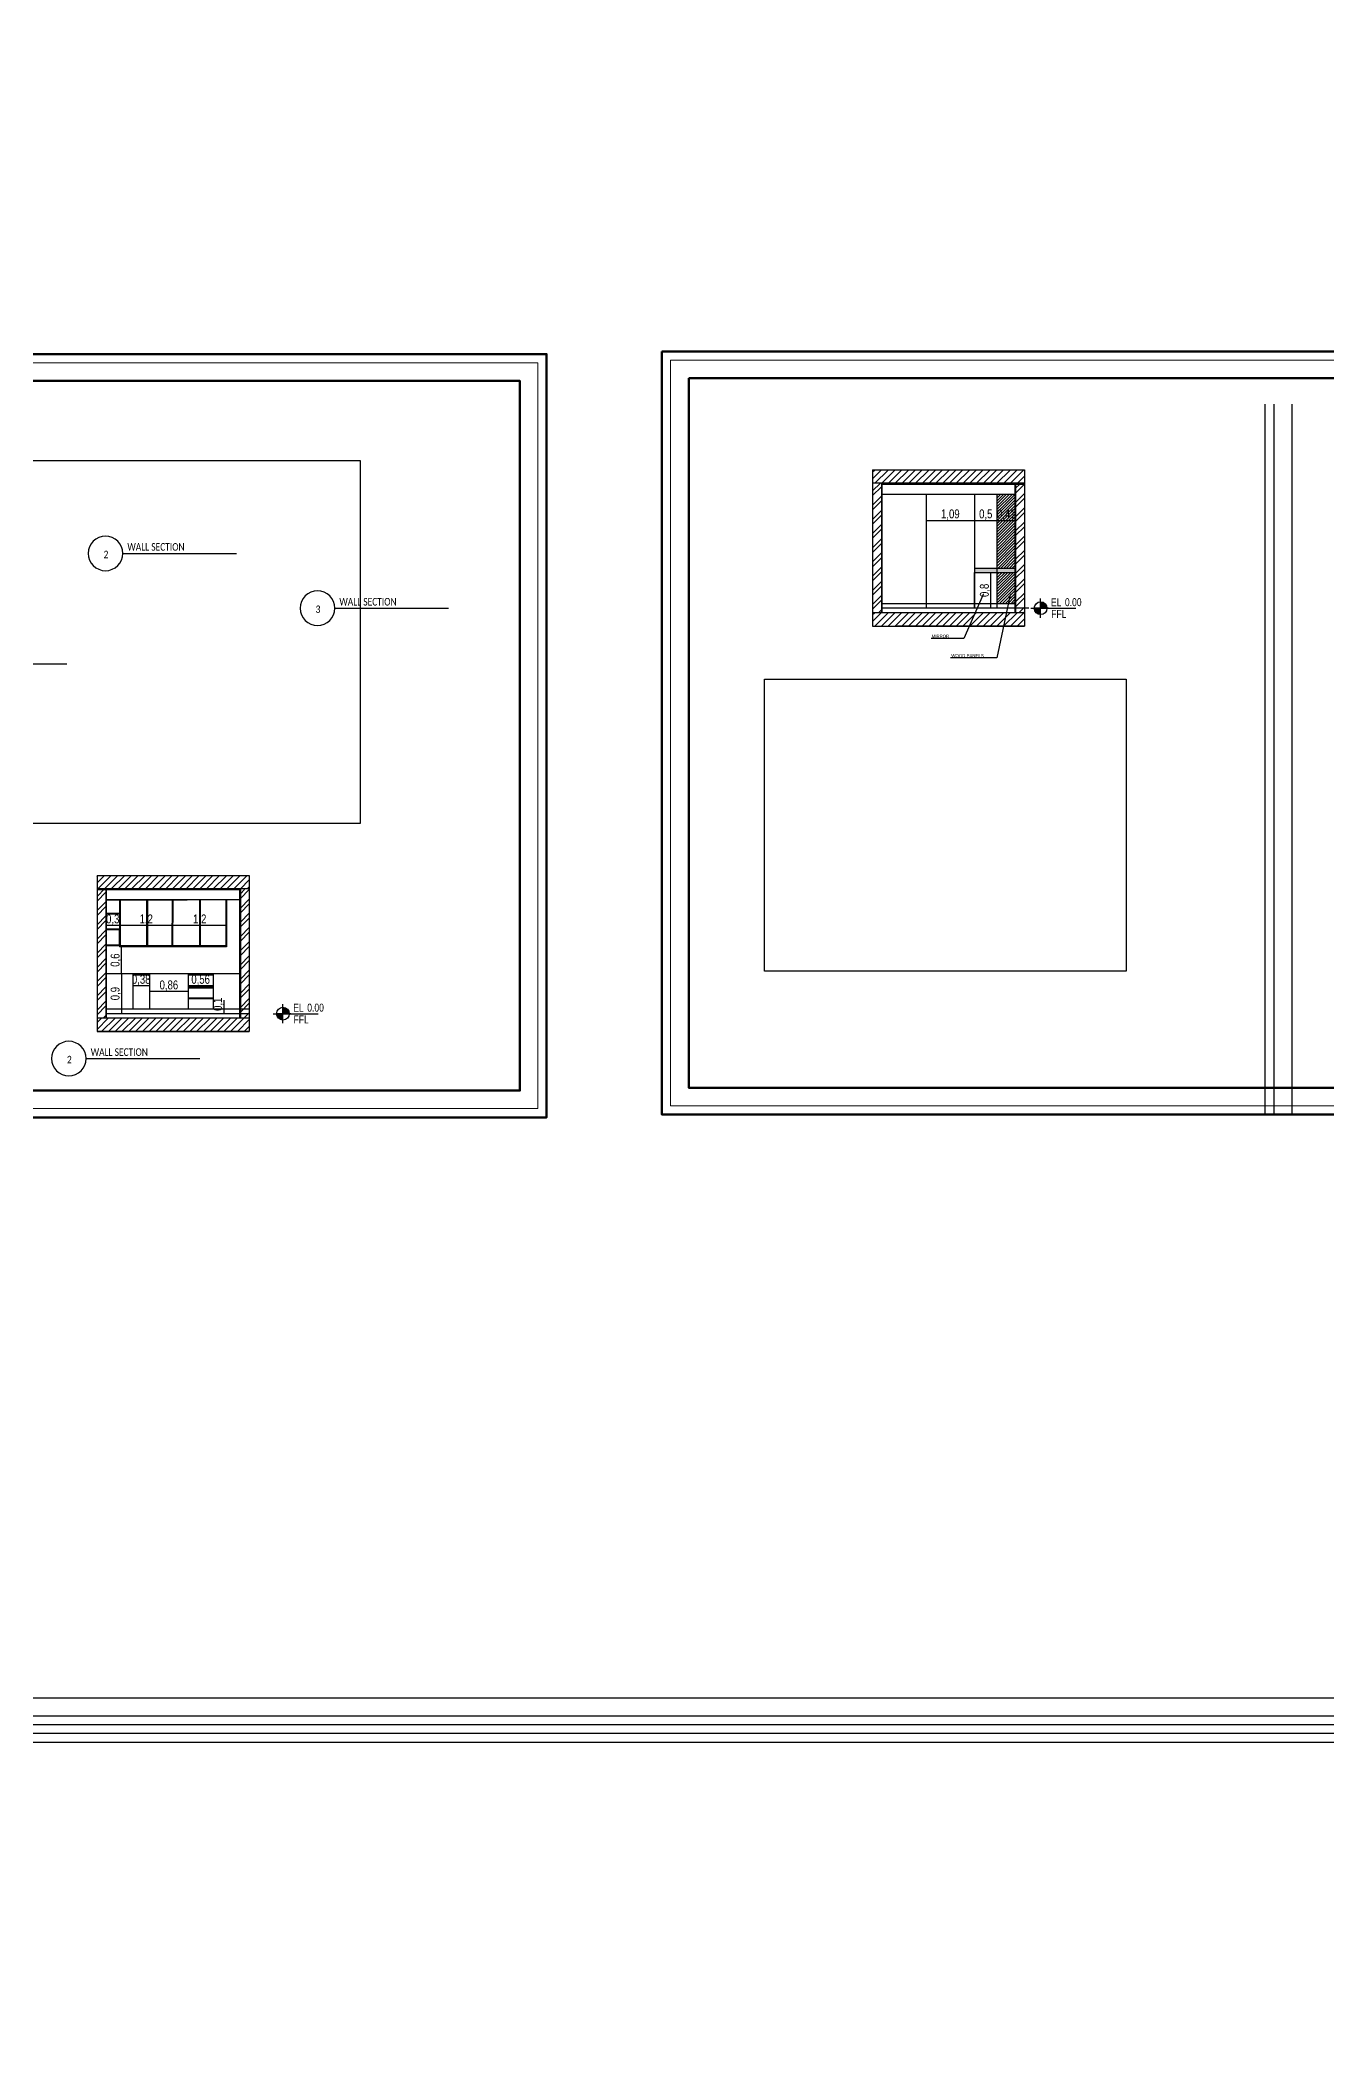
# Model space of a CAD drawing. Header units: inches. Extents: x -279 to 561, y -345 to 342.
# Drawn here: x -210.31 to -181.49, y -17.55 to 27.45 of the extents above; entities that cross this region are included whole.
import ezdxf
from ezdxf import colors
from ezdxf.entities.mleader import LeaderData, LeaderLine
from ezdxf.enums import TextEntityAlignment as Align
from ezdxf.math import Vec2, Vec3

# ---------------------------------------------------------------- set-up
doc = ezdxf.new("R2010")
doc.units = ezdxf.units.IN
doc.header["$LTSCALE"] = 0.5
doc.header["$MEASUREMENT"] = 0
doc.header["$XCLIPFRAME"] = 2
doc.linetypes.add('ECG_Line-Ptrn-Sold', pattern=[9144001.0, 9144000.0, -1])
for name, color, linetype in [('0.dimins', 6, 'Continuous'), ('A-ANNO-LEVL-100', 7, 'Continuous'), ('A-ANNO-SYMB', 3, 'Continuous'), ('CADER', 7, 'Continuous'), ('S-DIM', 7, 'Continuous'), ('TEXT', 3, 'Continuous'), ('WAL', 7, 'Continuous'), ('WallHatch-ALCHEMY', 7, 'Continuous'), ('WATER', 50, 'Continuous')]:
    doc.layers.add(name, color=color, linetype=linetype)
doc.layers.add('A-ANNO-NOTE', color=131, linetype='ECG_Line-Ptrn-Sold', lineweight=13)
doc.layers.add('G-ANNO-HLIN', color=5, linetype='Continuous', lineweight=50)
doc.styles.add('ROM', font='AGENCYR.TTF', dxfattribs={"width": 0.8})
doc.styles.get("Standard").update_dxf_attribs({"font": 'arial.ttf'})
doc.styles.add('T25-100', font='calibri.ttf', dxfattribs={"width": 0.8, "height": 250})
doc.styles.add('T25-50', font='STENCIL.shx', dxfattribs={"height": 0.125})
doc.styles.add('T35-100', font='calibri.ttf', dxfattribs={"width": 0.8, "height": 350})
doc.dimstyles.new('Copy(9) of ISO-25', dxfattribs={"dimtxt": 0.2, "dimasz": 0.02, "dimexe": 0.05, "dimexo": 0.05, "dimgap": 0.02, "dimtad": 1, "dimtxsty": 'ROM', "dimblk": 'ARCHTICK', "dimcen": 0.03, "dimse1": 1, "dimse2": 1, "dimclrd": 248, "dimclrt": 248, "dimadec": 0, "dimazin": 0, "dimtfac": 1, "dimtmove": 0, "dimatfit": 3, "dimldrblk": 'DOT', "dimfxl": 1, "dimarcsym": 0})
doc.dimstyles.get("Standard").update_dxf_attribs({"dimtxt": 0.18, "dimasz": 0.18, "dimexe": 0.18, "dimexo": 0.0625, "dimgap": 0.09, "dimtad": 0, "dimtih": 1, "dimtoh": 1, "dimzin": 0, "dimdsep": 46, "dimtxsty": 'Standard', "dimcen": 0.09, "dimadec": 0, "dimazin": 0, "dimtfac": 1, "dimtofl": 0, "dimtmove": 0, "dimatfit": 3, "dimfxl": 1, "dimtolj": 1, "dimtzin": 0, "dimarcsym": 0})
picture_1 = doc.add_image_def('image25.jpg', size_in_pixel=(3044, 2135))
picture_2 = doc.add_image_def('image28.jpg', size_in_pixel=(2356, 2160))

# ---------------------------------------------------------------- blocks, each defined once
blk = doc.blocks.new('*U473')
h = blk.add_hatch(color=256)
h.dxf.hatch_style = 1
h.paths.add_polyline_path([(0, 50), (0, 0), (50, 0, 0.414214)])
h.paths.add_polyline_path([(0, 0), (-50, 0, 0.414214), (0, -50)])
for p, q in [((-75, 0), (63, 0)), ((63, 0), (-50, 0)), ((0, -75), (0, 75)), ((0, 0), (275, 0))]:
    blk.add_line(p, q)
blk.add_circle((0, 0), 50)
at = {"style": 'T25-50', "width": 0.8}
for s, p in [('EL', (81, 15)), ('FFL', (83, -76))]:
    blk.add_text(s, height=62.5, dxfattribs=at).set_placement(p)
blk.add_attdef('LEVEL', (190, 16), '', height=62.5, dxfattribs=at)
blk = doc.blocks.new('_ArchTick')
at = {"color": 0, "linetype": 'ByBlock', "const_width": 0.15}
blk.add_lwpolyline([(-0.5, -0.5), (0.5, 0.5)], dxfattribs=at)
blk = doc.blocks.new('*D819')
at = {"layer": '0.dimins', "color": 248, "lineweight": -2, "transparency": 16777216}
blk.add_line((-190.463, 16.69), (-189.378, 16.69), dxfattribs=at)
at = {"layer": 'Defpoints', "color": 0, "transparency": 16777216}
for p in [(-190.463, 16.887), (-189.378, 16.887), (-189.378, 16.69)]:
    blk.add_point(p, dxfattribs=at)
at = {"layer": '0.dimins', "color": 248, "lineweight": -2, "transparency": 16777216, "xscale": 0.02, "yscale": 0.02, "zscale": 0.02, "rotation": 180}
blk.add_blockref('_ArchTick', (-190.463, 16.69), dxfattribs=at)
at = {"layer": '0.dimins', "color": 248, "lineweight": -2, "transparency": 16777216, "xscale": 0.02, "yscale": 0.02, "zscale": 0.02}
blk.add_blockref('_ArchTick', (-189.378, 16.69), dxfattribs=at)
at = {"layer": '0.dimins', "color": 248, "transparency": 16777216, "insert": (-189.921, 16.817), "char_height": 0.2, "attachment_point": 5, "style": 'ROM'}
blk.add_mtext('1,09', dxfattribs=at)
blk = doc.blocks.new('_DOT')
at = {"color": 0, "linetype": 'ByBlock'}
blk.add_line((-0.5, 0), (-1, 0), dxfattribs=at)
at = {"color": 0, "linetype": 'ByBlock', "const_width": 0.5}
blk.add_lwpolyline([(-0.25, 0, 1), (0.25, 0, 1)], format="xyb", close=True, dxfattribs=at)
blk = doc.blocks.new('*D820')
at = {"layer": '0.dimins', "color": 248, "lineweight": -2, "transparency": 16777216}
blk.add_line((-189.378, 16.69), (-188.878, 16.69), dxfattribs=at)
at = {"layer": 'Defpoints', "color": 0, "transparency": 16777216}
for p in [(-189.378, 16.899), (-188.878, 16.899), (-188.878, 16.69)]:
    blk.add_point(p, dxfattribs=at)
at = {"layer": '0.dimins', "color": 248, "lineweight": -2, "transparency": 16777216, "xscale": 0.02, "yscale": 0.02, "zscale": 0.02, "rotation": 180}
blk.add_blockref('_ArchTick', (-189.378, 16.69), dxfattribs=at)
at = {"layer": '0.dimins', "color": 248, "lineweight": -2, "transparency": 16777216, "xscale": 0.02, "yscale": 0.02, "zscale": 0.02}
blk.add_blockref('_ArchTick', (-188.878, 16.69), dxfattribs=at)
at = {"layer": '0.dimins', "color": 248, "transparency": 16777216, "insert": (-189.128, 16.817), "char_height": 0.2, "attachment_point": 5, "style": 'ROM'}
blk.add_mtext('0,5', dxfattribs=at)
blk = doc.blocks.new('*D821')
at = {"layer": '0.dimins', "color": 248, "lineweight": -2, "transparency": 16777216}
blk.add_line((-188.878, 16.69), (-188.463, 16.69), dxfattribs=at)
at = {"layer": 'Defpoints', "color": 0, "transparency": 16777216}
for p in [(-188.878, 16.899), (-188.463, 16.899), (-188.463, 16.69)]:
    blk.add_point(p, dxfattribs=at)
at = {"layer": '0.dimins', "color": 248, "lineweight": -2, "transparency": 16777216, "xscale": 0.02, "yscale": 0.02, "zscale": 0.02, "rotation": 180}
blk.add_blockref('_ArchTick', (-188.878, 16.69), dxfattribs=at)
at = {"layer": '0.dimins', "color": 248, "lineweight": -2, "transparency": 16777216, "xscale": 0.02, "yscale": 0.02, "zscale": 0.02}
blk.add_blockref('_ArchTick', (-188.463, 16.69), dxfattribs=at)
at = {"layer": '0.dimins', "color": 248, "transparency": 16777216, "insert": (-188.671, 16.817), "char_height": 0.2, "attachment_point": 5, "style": 'ROM'}
blk.add_mtext('0,41', dxfattribs=at)
blk = doc.blocks.new('*D822')
at = {"layer": '0.dimins', "color": 248, "lineweight": -2, "transparency": 16777216}
blk.add_line((-189.014, 14.722), (-189.014, 15.522), dxfattribs=at)
at = {"layer": 'Defpoints', "color": 0, "transparency": 16777216}
for p in [(-189.014, 15.522), (-188.921, 15.522), (-188.878, 14.722)]:
    blk.add_point(p, dxfattribs=at)
at = {"layer": '0.dimins', "color": 248, "lineweight": -2, "transparency": 16777216, "xscale": 0.02, "yscale": 0.02, "zscale": 0.02}
for p, rotation in [((-189.014, 15.522), 90), ((-189.014, 14.722), 270)]:
    blk.add_blockref('_ArchTick', p, dxfattribs=dict(at, rotation=rotation))
at = {"layer": '0.dimins', "color": 248, "transparency": 16777216, "insert": (-189.141, 15.122), "char_height": 0.2, "attachment_point": 5, "rotation": 90, "style": 'ROM'}
blk.add_mtext('0,8', dxfattribs=at)
blk = doc.blocks.new('*D808')
at = {"layer": 'Defpoints', "color": 0, "transparency": 16777216}
for p in [(-207.142, 5.737), (-207.142, 5.637), (-206.187, 5.737)]:
    blk.add_point(p, dxfattribs=at)
at = {"layer": 'WAL', "color": 248, "lineweight": -2, "transparency": 16777216}
for p, q in [((-206.187, 5.737), (-206.187, 5.938)), ((-206.187, 5.637), (-206.187, 5.737))]:
    blk.add_line(p, q, dxfattribs=at)
at = {"layer": 'WAL', "color": 248, "lineweight": -2, "transparency": 16777216, "xscale": 0.02, "yscale": 0.02, "zscale": 0.02}
for p, rotation in [((-206.187, 5.737), 90), ((-206.187, 5.637), 270)]:
    blk.add_blockref('_ArchTick', p, dxfattribs=dict(at, rotation=rotation))
at = {"layer": 'WAL', "color": 248, "transparency": 16777216, "insert": (-206.314, 5.848), "char_height": 0.2, "attachment_point": 5, "rotation": 90, "style": 'ROM'}
blk.add_mtext('0,1', dxfattribs=at)
blk = doc.blocks.new('*D790')
at = {"layer": 'Defpoints', "color": 0, "transparency": 16777216}
for p in [(-206.993, 6.305), (-206.434, 6.305), (-206.993, 6.262)]:
    blk.add_point(p, dxfattribs=at)
at = {"layer": 'WAL', "color": 248, "lineweight": -2, "transparency": 16777216}
blk.add_line((-206.434, 6.262), (-206.993, 6.262), dxfattribs=at)
at = {"layer": 'WAL', "color": 248, "lineweight": -2, "transparency": 16777216, "xscale": 0.02, "yscale": 0.02, "zscale": 0.02, "rotation": 180}
blk.add_blockref('_ArchTick', (-206.993, 6.262), dxfattribs=at)
at = {"layer": 'WAL', "color": 248, "lineweight": -2, "transparency": 16777216, "xscale": 0.02, "yscale": 0.02, "zscale": 0.02}
blk.add_blockref('_ArchTick', (-206.434, 6.262), dxfattribs=at)
at = {"layer": 'WAL', "color": 248, "transparency": 16777216, "insert": (-206.714, 6.389), "char_height": 0.2, "attachment_point": 5, "style": 'ROM'}
blk.add_mtext('0,56', dxfattribs=at)
blk = doc.blocks.new('*D818')
at = {"layer": 'Defpoints', "color": 0, "transparency": 16777216}
for p in [(-207.856, 6.137), (-207.856, 6.137), (-206.993, 6.163)]:
    blk.add_point(p, dxfattribs=at)
at = {"layer": 'WAL', "color": 248, "lineweight": -2, "transparency": 16777216}
blk.add_line((-206.993, 6.137), (-207.856, 6.137), dxfattribs=at)
at = {"layer": 'WAL', "color": 248, "lineweight": -2, "transparency": 16777216, "xscale": 0.02, "yscale": 0.02, "zscale": 0.02, "rotation": 180}
blk.add_blockref('_ArchTick', (-207.856, 6.137), dxfattribs=at)
at = {"layer": 'WAL', "color": 248, "lineweight": -2, "transparency": 16777216, "xscale": 0.02, "yscale": 0.02, "zscale": 0.02}
blk.add_blockref('_ArchTick', (-206.993, 6.137), dxfattribs=at)
at = {"layer": 'WAL', "color": 248, "transparency": 16777216, "insert": (-207.425, 6.264), "char_height": 0.2, "attachment_point": 5, "style": 'ROM'}
blk.add_mtext('0,86', dxfattribs=at)
blk = doc.blocks.new('*D791')
at = {"layer": 'Defpoints', "color": 0, "transparency": 16777216}
for p in [(-208.234, 6.334), (-207.856, 6.368), (-208.234, 6.262)]:
    blk.add_point(p, dxfattribs=at)
at = {"layer": 'WAL', "color": 248, "lineweight": -2, "transparency": 16777216}
blk.add_line((-207.856, 6.262), (-208.234, 6.262), dxfattribs=at)
at = {"layer": 'WAL', "color": 248, "lineweight": -2, "transparency": 16777216, "xscale": 0.02, "yscale": 0.02, "zscale": 0.02, "rotation": 180}
blk.add_blockref('_ArchTick', (-208.234, 6.262), dxfattribs=at)
at = {"layer": 'WAL', "color": 248, "lineweight": -2, "transparency": 16777216, "xscale": 0.02, "yscale": 0.02, "zscale": 0.02}
blk.add_blockref('_ArchTick', (-207.856, 6.262), dxfattribs=at)
at = {"layer": 'WAL', "color": 248, "transparency": 16777216, "insert": (-208.045, 6.389), "char_height": 0.2, "attachment_point": 5, "style": 'ROM'}
blk.add_mtext('0,38', dxfattribs=at)
blk = doc.blocks.new('*D792')
at = {"layer": 'Defpoints', "color": 0, "transparency": 16777216}
for p in [(-208.533, 7.631), (-208.533, 7.615), (-207.331, 7.631)]:
    blk.add_point(p, dxfattribs=at)
at = {"layer": 'WAL', "color": 248, "lineweight": -2, "transparency": 16777216}
blk.add_line((-207.331, 7.615), (-208.533, 7.615), dxfattribs=at)
at = {"layer": 'WAL', "color": 248, "lineweight": -2, "transparency": 16777216, "xscale": 0.02, "yscale": 0.02, "zscale": 0.02, "rotation": 180}
blk.add_blockref('_ArchTick', (-208.533, 7.615), dxfattribs=at)
at = {"layer": 'WAL', "color": 248, "lineweight": -2, "transparency": 16777216, "xscale": 0.02, "yscale": 0.02, "zscale": 0.02}
blk.add_blockref('_ArchTick', (-207.331, 7.615), dxfattribs=at)
at = {"layer": 'WAL', "color": 248, "transparency": 16777216, "insert": (-207.932, 7.742), "char_height": 0.2, "attachment_point": 5, "style": 'ROM'}
blk.add_mtext('1,2', dxfattribs=at)
blk = doc.blocks.new('*D793')
at = {"layer": 'Defpoints', "color": 0, "transparency": 16777216}
for p in [(-207.335, 7.631), (-207.335, 7.615), (-206.133, 7.631)]:
    blk.add_point(p, dxfattribs=at)
at = {"layer": 'WAL', "color": 248, "lineweight": -2, "transparency": 16777216}
blk.add_line((-206.133, 7.615), (-207.335, 7.615), dxfattribs=at)
at = {"layer": 'WAL', "color": 248, "lineweight": -2, "transparency": 16777216, "xscale": 0.02, "yscale": 0.02, "zscale": 0.02, "rotation": 180}
blk.add_blockref('_ArchTick', (-207.335, 7.615), dxfattribs=at)
at = {"layer": 'WAL', "color": 248, "lineweight": -2, "transparency": 16777216, "xscale": 0.02, "yscale": 0.02, "zscale": 0.02}
blk.add_blockref('_ArchTick', (-206.133, 7.615), dxfattribs=at)
at = {"layer": 'WAL', "color": 248, "transparency": 16777216, "insert": (-206.734, 7.742), "char_height": 0.2, "attachment_point": 5, "style": 'ROM'}
blk.add_mtext('1,2', dxfattribs=at)
blk = doc.blocks.new('*D794')
at = {"layer": 'Defpoints', "color": 0, "transparency": 16777216}
for p in [(-208.833, 7.615), (-208.833, 7.474), (-208.533, 7.474)]:
    blk.add_point(p, dxfattribs=at)
at = {"layer": 'WAL', "color": 248, "lineweight": -2, "transparency": 16777216}
blk.add_line((-208.533, 7.615), (-208.833, 7.615), dxfattribs=at)
at = {"layer": 'WAL', "color": 248, "lineweight": -2, "transparency": 16777216, "xscale": 0.02, "yscale": 0.02, "zscale": 0.02, "rotation": 180}
blk.add_blockref('_ArchTick', (-208.833, 7.615), dxfattribs=at)
at = {"layer": 'WAL', "color": 248, "lineweight": -2, "transparency": 16777216, "xscale": 0.02, "yscale": 0.02, "zscale": 0.02}
blk.add_blockref('_ArchTick', (-208.533, 7.615), dxfattribs=at)
at = {"layer": 'WAL', "color": 248, "transparency": 16777216, "insert": (-208.683, 7.742), "char_height": 0.2, "attachment_point": 5, "style": 'ROM'}
blk.add_mtext('0,3', dxfattribs=at)
blk = doc.blocks.new('*D795')
at = {"layer": 'Defpoints', "color": 0, "transparency": 16777216}
for p in [(-204.765, 6.537), (-208.485, 5.637), (-204.67, 5.637)]:
    blk.add_point(p, dxfattribs=at)
at = {"layer": 'WAL', "color": 248, "lineweight": -2, "transparency": 16777216}
blk.add_line((-208.485, 6.537), (-208.485, 5.637), dxfattribs=at)
at = {"layer": 'WAL', "color": 248, "lineweight": -2, "transparency": 16777216, "xscale": 0.02, "yscale": 0.02, "zscale": 0.02}
for p, rotation in [((-208.485, 6.537), 90), ((-208.485, 5.637), 270)]:
    blk.add_blockref('_ArchTick', p, dxfattribs=dict(at, rotation=rotation))
at = {"layer": 'WAL', "color": 248, "transparency": 16777216, "insert": (-208.612, 6.087), "char_height": 0.2, "attachment_point": 5, "rotation": 90, "style": 'ROM'}
blk.add_mtext('0,9', dxfattribs=at)
blk = doc.blocks.new('*D796')
at = {"layer": 'Defpoints', "color": 0, "transparency": 16777216}
for p in [(-208.485, 7.136), (-208.482, 7.136), (-208.482, 6.537)]:
    blk.add_point(p, dxfattribs=at)
at = {"layer": 'WAL', "color": 248, "lineweight": -2, "transparency": 16777216}
blk.add_line((-208.485, 6.537), (-208.485, 7.136), dxfattribs=at)
at = {"layer": 'WAL', "color": 248, "lineweight": -2, "transparency": 16777216, "xscale": 0.02, "yscale": 0.02, "zscale": 0.02}
for p, rotation in [((-208.485, 7.136), 90), ((-208.485, 6.537), 270)]:
    blk.add_blockref('_ArchTick', p, dxfattribs=dict(at, rotation=rotation))
at = {"layer": 'WAL', "color": 248, "transparency": 16777216, "insert": (-208.612, 6.837), "char_height": 0.2, "attachment_point": 5, "rotation": 90, "style": 'ROM'}
blk.add_mtext('0,6', dxfattribs=at)
blk = doc.blocks.new('*U472')
at = {"layer": 'A-ANNO-SYMB'}
blk.add_line((800, 0), (6055, 0), dxfattribs=at)
for start, end in [(0, 180), (180, 0)]:
    blk.add_arc((0, 0), 800, start, end, dxfattribs=at)
at = {"style": 'T25-100', "width": 0.8}
blk.add_attdef('SCALE', (1109, -305), '', height=250, dxfattribs=at)
at = {"layer": 'A-ANNO-SYMB', "linetype": 'Continuous', "style": 'T35-100', "width": 0.8}
blk.add_attdef('V_No', text='', height=350, dxfattribs=at).set_placement((23, -49), align=Align.MIDDLE_CENTER)
blk.add_attdef('VIEWNAME', (1012, 125), '', height=350, dxfattribs=at)
blk = doc.blocks.new('*D1071')
at = {"color": 0, "linetype": 'ByBlock', "lineweight": -2, "transparency": 16777216}
for p, q in [((558.652, 342.279), (558.652, 342.473)), ((558.832, 342.293), (559.172, 342.293)), ((560.472, 342.293), (560.132, 342.293)), ((560.652, 342.279), (560.652, 342.473))]:
    blk.add_line(p, q, dxfattribs=at)
at = {"color": 0, "linetype": 'ByBlock', "transparency": 16777216}
for points in [[(558.832, 342.323), (558.832, 342.263), (558.652, 342.293)], [(560.472, 342.323), (560.472, 342.263), (560.652, 342.293)]]:
    blk.add_solid(points, dxfattribs=at)
at = {"layer": 'Defpoints', "color": 0, "linetype": 'ByBlock', "transparency": 16777216}
for p in [(558.652, 342.216), (560.652, 342.293), (560.652, 342.216)]:
    blk.add_point(p, dxfattribs=at)
at = {"layer": 'Defpoints', "color": 0, "ltscale": 0.5, "transparency": 16777216}
for p in [(-209.5, -305.36), (-209.5, -305.81), (-209.5, -305.81)]:
    blk.add_point(p, dxfattribs=at)
at = {"layer": 'S-DIM', "color": 0, "lineweight": -2, "ltscale": 0.5, "transparency": 16777216}
for p, q in [((-209.5, -305.18), (-209.5, -305)), ((-209.563, -305.36), (-209.68, -305.36)), ((-209.563, -305.81), (-209.68, -305.81)), ((-209.5, -305.99), (-209.5, -306.17))]:
    blk.add_line(p, q, dxfattribs=at)
at = {"layer": 'S-DIM', "color": 0, "ltscale": 0.5, "transparency": 16777216}
for points in [[(-209.53, -305.18), (-209.47, -305.18), (-209.5, -305.36)], [(-209.53, -305.99), (-209.47, -305.99), (-209.5, -305.81)]]:
    blk.add_solid(points, dxfattribs=at)
at = {"color": 0, "linetype": 'ByBlock', "transparency": 16777216, "insert": (559.652, 342.293), "char_height": 0.18, "attachment_point": 5}
blk.add_mtext('\\A1;2.0000', dxfattribs=at)
at = {"layer": 'S-DIM', "color": 0, "ltscale": 0.5, "transparency": 16777216, "insert": (-209.5, -305.585), "char_height": 0.18, "attachment_point": 5}
blk.add_mtext('\\A1;0.45', dxfattribs=at)

msp = doc.modelspace()

# ---------------------------------------------------------------- hatches: boundary and pattern name
at = {"linetype": 'Continuous', "lineweight": -3}
h = msp.add_hatch(dxfattribs=at)
h.set_pattern_fill('ANSI31', scale=0.86)
h.set_pattern_definition([(45, (-266.73349, 178.95718), (-0.07601398, 0.07601398), [])])
h.paths.add_polyline_path([(-191.663, 17.818), (-191.663, 17.524), (-188.263, 17.522), (-188.263, 17.814)])
h = msp.add_hatch(dxfattribs=at)
h.set_pattern_fill('ANSI32', scale=0.6)
h.set_pattern_definition([(45, (-97.07924, 43.52073), (-0.15909903, 0.15909903), []), (45, (-96.97317, 43.52073), (-0.15909903, 0.15909903), [])])
h.paths.add_polyline_path([(-191.663, 14.626), (-191.462, 14.62), (-191.462, 17.524), (-191.663, 17.531)])
h = msp.add_hatch(dxfattribs=at)
h.set_pattern_fill('ANSI32', scale=0.6)
h.set_pattern_definition([(45, (-96.8015, 43.52073), (-0.159099, 0.159099), []), (45, (-96.69543, 43.52073), (-0.159099, 0.159099), [])])
h.paths.add_polyline_path([(-188.463, 14.622), (-188.263, 14.622), (-188.263, 17.509), (-188.463, 17.5)])
h = msp.add_hatch(dxfattribs=at)
h.set_pattern_fill('ANSI31', scale=0.86)
h.set_pattern_definition([(45, (-92.1668, 43.83836), (-0.07601398, 0.07601398), [])])
h.paths.add_polyline_path([(-191.663, 14.622), (-191.663, 14.322), (-188.263, 14.322), (-188.263, 14.622)])
h = msp.add_hatch(dxfattribs=at)
h.set_pattern_fill('ANSI31', scale=0.86)
h.set_pattern_definition([(45, (-285.04726, 169.87209), (-0.07601398, 0.07601398), [])])
h.paths.add_polyline_path([(-209.034, 8.733), (-209.034, 8.439), (-205.624, 8.437), (-205.624, 8.729)])
h = msp.add_hatch(dxfattribs=at)
h.set_pattern_fill('ANSI32', scale=0.6)
h.set_pattern_definition([(45, (-114.4499, 34.43564), (-0.15909903, 0.15909903), []), (45, (-114.34382, 34.43564), (-0.15909903, 0.15909903), [])])
h.paths.add_polyline_path([(-209.034, 5.541), (-208.834, 5.534), (-208.834, 8.439), (-209.034, 8.445)])
h = msp.add_hatch(dxfattribs=at)
h.set_pattern_fill('ANSI32', scale=0.6)
h.set_pattern_definition([(45, (-114.16214, 34.43564), (-0.159099, 0.159099), []), (45, (-114.05608, 34.43564), (-0.159099, 0.159099), [])])
h.paths.add_polyline_path([(-205.824, 5.537), (-205.624, 5.537), (-205.624, 8.423), (-205.824, 8.415)])
h = msp.add_hatch(dxfattribs=at)
h.set_pattern_fill('ANSI31', scale=0.86)
h.set_pattern_definition([(45, (-110.09057, 34.75327), (-0.07601398, 0.07601398), [])])
h.paths.add_polyline_path([(-209.034, 5.537), (-209.034, 5.237), (-205.624, 5.237), (-205.624, 5.537)])
at = {"layer": 'WallHatch-ALCHEMY', "transparency": 33554687}
h = msp.add_hatch(color=7, dxfattribs=at)
h.dxf.hatch_style = 1
h.paths.add_polyline_path([(-189.378, 15.621), (-189.378, 15.522), (-188.878, 15.522), (-188.878, 15.621)])
h.paths.add_polyline_path([(-188.473, 15.522), (-188.473, 15.621), (-188.878, 15.621), (-188.878, 15.522)])
at = {"layer": 'WATER'}
h = msp.add_hatch(dxfattribs=at)
h.set_pattern_fill('ANSI31', color=32, scale=0.36)
h.set_pattern_definition([(45, (-210.17242, 156.645597), (-0.031819805, 0.031819805), [])])
h.paths.add_polyline_path([(-188.878, 15.621), (-188.473, 15.621), (-188.473, 17.27), (-188.878, 17.27)])
h.paths.add_polyline_path([(-188.473, 15.522), (-188.878, 15.522), (-188.878, 14.822), (-188.473, 14.822)])
h.paths.add_polyline_path([(-188.844, 16.622), (-188.496, 16.622), (-188.496, 17.015), (-188.844, 17.015)], flags=24)

# ---------------------------------------------------------------- linework, layer by layer
for p, q in [((-182.874, 19.295), (-182.874, 3.395)), ((-182.678, 19.295), (-182.678, 3.395)), ((-182.275, 19.295), (-182.275, 3.395)), ((-191.663, 17.822), (-191.663, 14.322)), ((-191.663, 17.822), (-191.663, 14.322)), ((-191.663, 17.822), (-188.263, 17.822)), ((-188.263, 17.822), (-188.263, 14.322)), ((-188.263, 17.822), (-188.263, 14.322)), ((-188.263, 17.522), (-191.663, 17.522)), ((-191.463, 17.522), (-191.463, 14.622)), ((-191.462, 17.522), (-191.462, 14.622)), ((-191.462, 17.522), (-191.462, 14.622)), ((-191.453, 17.522), (-191.453, 14.622)), ((-190.463, 17.27), (-190.463, 14.722)), ((-189.378, 17.504), (-188.878, 17.504)), ((-189.378, 17.27), (-189.378, 14.822)), ((-188.878, 17.27), (-188.878, 15.522)), ((-188.473, 17.522), (-188.473, 14.622)), ((-188.463, 17.522), (-188.463, 14.622)), ((-188.263, 17.522), (-188.263, 14.622)), ((-189.378, 15.621), (-188.463, 15.621)), ((-189.378, 14.722), (-189.378, 15.522)), ((-189.378, 15.522), (-188.463, 15.522)), ((-188.878, 15.522), (-188.878, 14.722)), ((-189.378, 14.822), (-189.378, 14.722)), ((-189.378, 14.722), (-189.378, 14.722)), ((-188.263, 14.322), (-191.11, 14.322)), ((-189.322, 14.322), (-191.11, 14.322)), ((-209.034, 8.737), (-209.034, 5.237)), ((-209.034, 8.737), (-209.034, 5.237)), ((-209.034, 8.737), (-205.624, 8.737)), ((-205.624, 8.737), (-205.624, 5.237)), ((-205.624, 8.737), (-205.624, 5.237)), ((-205.624, 8.437), (-209.034, 8.437)), ((-208.834, 8.437), (-208.834, 5.537)), ((-208.834, 8.437), (-208.834, 5.537)), ((-208.833, 8.437), (-208.833, 5.537)), ((-208.833, 8.186), (-208.533, 8.186)), ((-208.726, 8.186), (-207.019, 8.186)), ((-208.533, 8.186), (-208.533, 7.137)), ((-208.515, 8.186), (-208.515, 7.137)), ((-208.234, 8.186), (-208.234, 8.186)), ((-207.923, 8.186), (-207.923, 7.155)), ((-207.905, 8.186), (-207.905, 7.155)), ((-207.352, 7.155), (-207.347, 8.187)), ((-207.333, 7.155), (-207.329, 8.186)), ((-206.741, 8.187), (-206.741, 7.155)), ((-206.723, 8.187), (-206.723, 7.155)), ((-206.152, 8.187), (-206.152, 7.137)), ((-206.134, 8.187), (-206.134, 7.216)), ((-206.134, 8.187), (-206.134, 7.137)), ((-205.84, 8.419), (-205.84, 5.537)), ((-205.824, 8.437), (-205.824, 5.537)), ((-205.824, 8.437), (-205.824, 5.537)), ((-205.624, 8.437), (-205.624, 5.537)), ((-208.834, 7.891), (-208.533, 7.891)), ((-208.834, 7.891), (-208.533, 7.891)), ((-208.834, 7.873), (-208.533, 7.873)), ((-208.834, 7.873), (-208.533, 7.873)), ((-208.834, 7.541), (-208.533, 7.541)), ((-208.834, 7.541), (-208.533, 7.541)), ((-208.834, 7.523), (-208.533, 7.523)), ((-208.834, 7.523), (-208.533, 7.523)), ((-208.533, 7.173), (-208.533, 7.523)), ((-208.533, 7.173), (-208.834, 7.173)), ((-208.533, 7.173), (-208.834, 7.173)), ((-208.533, 7.155), (-208.834, 7.155)), ((-208.533, 7.155), (-208.834, 7.155)), ((-206.134, 7.155), (-208.533, 7.155)), ((-206.134, 7.137), (-208.533, 7.137)), ((-208.834, 6.537), (-205.824, 6.537)), ((-208.234, 6.537), (-208.234, 5.737)), ((-208.234, 6.537), (-206.434, 6.537)), ((-207.856, 6.537), (-207.856, 5.737)), ((-206.993, 6.537), (-206.993, 5.737)), ((-206.434, 6.537), (-206.434, 5.737)), ((-206.993, 6.236), (-206.434, 6.236)), ((-206.993, 6.218), (-206.434, 6.218)), ((-206.434, 5.986), (-206.993, 5.986)), ((-206.434, 5.968), (-206.993, 5.968)), ((-206.934, 6.236), (-206.434, 6.236)), ((-206.934, 6.218), (-206.434, 6.218)), ((-206.434, 5.986), (-206.934, 5.986)), ((-206.434, 5.968), (-206.934, 5.968)), ((-205.624, 5.237), (-209.034, 5.237))]:
    msp.add_line(p, q)
at = {"color": 7}
for p, q in [((-188.473, 17.27), (-191.463, 17.27)), ((-188.463, 14.822), (-191.462, 14.822)), ((-188.164, 14.722), (-191.462, 14.722)), ((-205.824, 8.187), (-208.834, 8.186)), ((-205.624, 5.737), (-208.833, 5.737)), ((-205.624, 5.637), (-208.833, 5.637))]:
    msp.add_line(p, q, dxfattribs=at)
for points in [[(-118.38, 117.42), (-278.574, 117.42), (-278.574, -10.681), (-118.38, -10.681)], [(-118.576, 117.225), (-278.378, 117.225), (-278.378, -10.485), (-118.576, -10.485)], [(-118.771, 117.029), (-278.182, 117.029), (-278.182, -10.289), (-118.771, -10.289)], [(-118.967, 116.833), (-277.987, 116.833), (-277.987, -10.094), (-118.967, -10.094)], [(-119.371, 116.429), (-277.583, 116.429), (-277.583, -9.69), (-119.371, -9.69)]]:
    msp.add_lwpolyline(points, close=True)
at = {"color": 7, "linetype": 'Continuous'}
for points in [[(-188.263, 14.622), (-191.663, 14.622)], [(-191.663, 14.322), (-188.263, 14.322)], [(-205.624, 5.537), (-209.034, 5.537)], [(-209.034, 5.237), (-205.624, 5.237)]]:
    msp.add_lwpolyline(points, dxfattribs=at)
for points in [[(-207.856, 6.501), (-208.234, 6.501)], [(-206.434, 6.501), (-206.993, 6.501)]]:
    msp.add_lwpolyline(points)
at = {"layer": 'CADER', "lineweight": 18}
for points in [[(-224.667, 20.414), (-198.964, 20.414), (-198.964, 3.315), (-224.667, 3.315)], [(-196.382, 20.476), (-170.679, 20.476), (-170.679, 3.377), (-196.382, 3.377)], [(-196.186, 20.281), (-170.875, 20.281), (-170.875, 3.573), (-196.186, 3.573)], [(-224.471, 20.218), (-199.16, 20.218), (-199.16, 3.51), (-224.471, 3.51)]]:
    msp.add_lwpolyline(points, close=True, dxfattribs=at)
at = {"layer": 'G-ANNO-HLIN', "color": 0}
for points in [[(-224.667, 20.414), (-198.964, 20.414), (-198.964, 3.315), (-224.667, 3.315)], [(-196.382, 20.476), (-170.679, 20.476), (-170.679, 3.377), (-196.382, 3.377)], [(-224.068, 19.814), (-199.564, 19.814), (-199.564, 3.914), (-224.068, 3.914)], [(-195.782, 19.877), (-171.278, 19.877), (-171.278, 3.977), (-195.782, 3.977)]]:
    msp.add_lwpolyline(points, close=True, dxfattribs=at)
at = {"layer": 'WATER', "color": 7}
for p, q in [((-191.462, 17.504), (-188.263, 17.504)), ((-209.034, 8.419), (-205.824, 8.419))]:
    msp.add_line(p, q, dxfattribs=at)

# ---------------------------------------------------------------- block references
at = {"layer": 'A-ANNO-LEVL-100', "color": 7, "xscale": 0.002869115383497128, "yscale": 0.002869115383497128, "zscale": 0.002869115383497128}
for p in [(-187.9, 14.722), (-204.871, 5.637)]:
    msp.add_blockref('*U473', p, dxfattribs=at).add_auto_attribs({'LEVEL': '0.00'})
at = {"layer": 'A-ANNO-NOTE', "color": 5}
ref = msp.add_blockref('*U472', (-208.845, 15.95), dxfattribs=dict(at, xscale=0.0004841673474335064, yscale=0.0004841673474335064, zscale=0.0004841673474335064))
ref.add_attrib('VIEWNAME', 'WALL SECTION ', (-208.355, 16.011), dxfattribs={"layer": 'A-ANNO-SYMB', "linetype": 'Continuous', "height": 0.16946, "style": 'T35-100', "width": 0.8})
ref.add_attrib('V_No', '2', dxfattribs={"layer": 'A-ANNO-SYMB', "linetype": 'Continuous', "height": 0.169, "style": 'T35-100', "width": 0.8}).set_placement((-208.834, 15.926), align=Align.MIDDLE_CENTER)
ref = msp.add_blockref('*U472', (-204.096, 14.722), dxfattribs=dict(at, xscale=0.0004841673474335064, yscale=0.0004841673474335064, zscale=0.0004841673474335064))
ref.add_attrib('VIEWNAME', 'WALL SECTION ', (-203.606, 14.782), dxfattribs={"layer": 'A-ANNO-SYMB', "linetype": 'Continuous', "height": 0.16946, "style": 'T35-100', "width": 0.8})
ref.add_attrib('V_No', '3', dxfattribs={"layer": 'A-ANNO-SYMB', "linetype": 'Continuous', "height": 0.169, "style": 'T35-100', "width": 0.8}).set_placement((-204.085, 14.698), align=Align.MIDDLE_CENTER)
ref = msp.add_blockref('*U472', (-212.641, 13.472), dxfattribs=dict(at, xscale=0.0004841673474335064, yscale=0.0004841673474335064, zscale=0.0004841673474335064))
ref.add_attrib('VIEWNAME', 'WALL SECTION ', (-212.151, 13.533), dxfattribs={"layer": 'A-ANNO-SYMB', "linetype": 'Continuous', "height": 0.16946, "style": 'T35-100', "width": 0.8})
ref.add_attrib('V_No', '1', dxfattribs={"layer": 'A-ANNO-SYMB', "linetype": 'Continuous', "height": 0.169, "style": 'T35-100', "width": 0.8}).set_placement((-212.63, 13.448), align=Align.MIDDLE_CENTER)
ref = msp.add_blockref('*U472', (-209.666, 4.631), dxfattribs=dict(at, xscale=0.0004841673474335064, yscale=0.0004841673474335064, zscale=0.0004841673474335064))
ref.add_attrib('VIEWNAME', 'WALL SECTION ', (-209.176, 4.692), dxfattribs={"layer": 'A-ANNO-SYMB', "linetype": 'Continuous', "height": 0.16946, "style": 'T35-100', "width": 0.8})
ref.add_attrib('V_No', '2', dxfattribs={"layer": 'A-ANNO-SYMB', "linetype": 'Continuous', "height": 0.169, "style": 'T35-100', "width": 0.8}).set_placement((-209.655, 4.608), align=Align.MIDDLE_CENTER)

# ---------------------------------------------------------------- dimensions: what is measured, and where the dimension line sits
at = {"layer": '0.dimins'}
for base, p1, p2, picture, middle in [((-189.3779, 16.6901), (-190.4634, 16.887), (-189.3779, 16.887), '*D819', (-189.9207, 16.8172)), ((-188.878, 16.69), (-189.378, 16.899), (-188.878, 16.899), '*D820', (-189.128, 16.817)), ((-188.4634, 16.6901), (-188.8779, 16.8986), (-188.4634, 16.8986), '*D821', (-188.6707, 16.8172))]:
    dim = msp.add_linear_dim(base=base, p1=p1, p2=p2, dimstyle='Copy(9) of ISO-25', dxfattribs=at)
    dim.commit()
    dim.dimension.update_dxf_attribs({"geometry": picture, "text_midpoint": middle})
dim = msp.add_linear_dim(base=(-189.014, 15.522), p1=(-188.878, 14.722), p2=(-188.921, 15.522), angle=90, dimstyle='Copy(9) of ISO-25', dxfattribs=at)
dim.commit()
dim.dimension.update_dxf_attribs({"geometry": '*D822', "text_midpoint": (-189.141, 15.122)})
at = {"layer": 'S-DIM', "ltscale": 0.5}
dim = msp.add_linear_dim(base=(-209.5, -305.81), p1=(-209.5, -305.36), p2=(-209.5, -305.81), angle=90, dimstyle='Standard', dxfattribs=at)
dim.commit()
dim.dimension.update_dxf_attribs({"geometry": '*D1071', "text_midpoint": (-209.5, -305.585)})
at = {"layer": 'WAL'}
for base, p1, p2, picture, middle in [((-208.833, 7.615), (-208.533, 7.474), (-208.833, 7.474), '*D794', (-208.683, 7.742)), ((-208.533, 7.615), (-207.331, 7.631), (-208.533, 7.631), '*D792', (-207.932, 7.742)), ((-207.335, 7.615), (-206.133, 7.631), (-207.335, 7.631), '*D793', (-206.734, 7.742)), ((-208.234, 6.262), (-207.856, 6.368), (-208.234, 6.334), '*D791', (-208.045, 6.389)), ((-207.856, 6.137), (-206.993, 6.163), (-207.856, 6.137), '*D818', (-207.425, 6.264)), ((-206.993, 6.262), (-206.434, 6.305), (-206.993, 6.305), '*D790', (-206.714, 6.389))]:
    dim = msp.add_linear_dim(base=base, p1=p1, p2=p2, dimstyle='Copy(9) of ISO-25', dxfattribs=at)
    dim.commit()
    dim.dimension.update_dxf_attribs({"geometry": picture, "text_midpoint": middle})
for base, p1, p2, picture, middle in [((-208.485, 7.136), (-208.482, 6.537), (-208.482, 7.136), '*D796', (-208.612, 6.837)), ((-208.485, 5.637), (-204.765, 6.537), (-204.67, 5.637), '*D795', (-208.612, 6.087)), ((-206.187, 5.737), (-207.142, 5.637), (-207.142, 5.737), '*D808', (-206.314, 5.848))]:
    dim = msp.add_linear_dim(base=base, p1=p1, p2=p2, angle=90, dimstyle='Copy(9) of ISO-25', dxfattribs=at)
    dim.commit()
    dim.dimension.update_dxf_attribs({"geometry": picture, "text_midpoint": middle})

# ---------------------------------------------------------------- pictures from other files: only their frames are drawn
image = msp.add_image(picture_2, insert=(-212.019, 9.897), size_in_units=(8.875, 8.137))
image.dxf.flags = 7
image = msp.add_image(picture_1, insert=(-195.308, 6.59), size_in_units=(9.327, 6.541))
image.set_boundary_path([(398.34, -0.5), (3043.5, 2134.5)])

# ---------------------------------------------------------------- leaders
at = {"layer": 'TEXT', "color": 7, "lineweight": 15, "ltscale": 8e-05}
ml = msp.add_multileader_mtext('Standard', dxfattribs=at)
ml.set_content('{\\W0.8;MIRROR}', color=7)
ml.set_leader_properties()
ml.build(insert=Vec2(0, 0))
ml.multileader.update_dxf_attribs({"text_right_attachment_type": 6, "dogleg_length": 0.2, "arrow_head_size": 0.05})
ctx = ml.context
ctx.base_point, ctx.char_height, ctx.arrow_head_size, ctx.landing_gap_size, ctx.plane_origin = Vec3(-190.389, 14.093), 0.07, 0.05, 0.09, Vec3(-191.503, 16.666)
ctx.right_attachment, ctx.text_align_type = 6, 1
notes = []
notes.append((ctx, [(0, (1, 1, 0), (-189.622, 14.044), (-1, 0), 0.276, [(0, [(-189.164, 15.073)], 0, [])])]))
ctx.mtext.insert, ctx.mtext.alignment, ctx.mtext.flow_direction = Vec3(-190.143, 14.128), 2, 5
ml = msp.add_multileader_mtext('Standard', dxfattribs=at)
ml.set_content('{\\W0.8;WOOD PANELS}', color=7)
ml.set_leader_properties()
ml.build(insert=Vec2(0, 0))
ml.multileader.update_dxf_attribs({"text_right_attachment_type": 6, "dogleg_length": 0.2, "arrow_head_size": 0.05})
ctx = ml.context
ctx.base_point, ctx.char_height, ctx.arrow_head_size, ctx.landing_gap_size, ctx.plane_origin = Vec3(-189.914, 13.657), 0.07, 0.05, 0.09, Vec3(-190.064, 15.271)
ctx.right_attachment, ctx.text_align_type = 6, 1
notes.append((ctx, [(0, (1, 1, 0), (-188.881, 13.609), (-1, 0), 0.276, [(0, [(-188.569, 15.067)], 0, [])])]))
ctx.mtext.insert, ctx.mtext.alignment, ctx.mtext.flow_direction = Vec3(-189.536, 13.693), 2, 5
for ctx, leaders in notes:
    for number, flags, end, landing, length, lines in leaders:
        leader = LeaderData()
        leader.index, (leader.has_last_leader_line, leader.has_dogleg_vector, leader.attachment_direction) = number, flags
        leader.last_leader_point, leader.dogleg_vector, leader.dogleg_length = Vec3(end), Vec3(landing), length
        for number, points, colour, breaks in lines:
            line = LeaderLine()
            line.index, line.vertices, line.color, line.breaks = number, Vec3.list(points), colors.encode_raw_color(colour), breaks
            leader.lines.append(line)
        ctx.leaders.append(leader)

doc.saveas('drawing.dxf')
